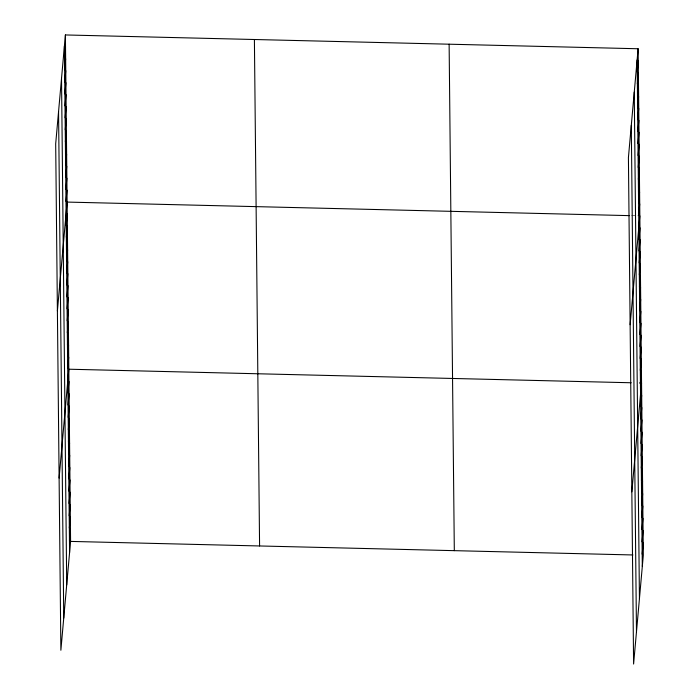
<?xml version="1.0" encoding="UTF-8"?>
<svg xmlns="http://www.w3.org/2000/svg" width="699" height="699" viewBox="0 0 699 699"><rect width="100%" height="100%" fill="white"/><g stroke="black" fill="none" stroke-linecap="round" stroke-linejoin="round"><path stroke-width="0.52" stroke-dasharray="3.5 2.62" d="M631.538 215.685L637.768 215.834"/><path stroke-width="1.05" d="M65.4 34.95L55.684 143.784L60.874 650.245L70.582 541.41L65.4 34.95L638.126 48.755L643.316 555.216L633.6 664.05L628.418 157.59L638.126 48.755M64.518 58.104L65.523 46.885M64.64 70.04L65.645 58.83M64.762 81.975L65.767 70.765M64.885 93.919L65.889 82.7M65.007 105.855L66.012 94.636M65.129 117.79L66.134 106.58M65.252 129.734L66.256 118.515M65.374 141.67L66.379 130.451M65.496 153.605L66.501 142.395M65.619 165.541L66.623 154.33M65.741 177.485L66.746 166.266M65.863 189.42L66.868 178.21M65.986 201.356L66.99 190.145M57.397 310.915L67.113 202.081L629.458 215.633M66.23 225.235L67.235 214.016M66.353 237.171L67.357 225.96M66.475 249.115L67.48 237.896M66.597 261.05L67.602 249.831M66.72 272.986L67.716 261.776M66.842 284.921L67.838 273.711M66.964 296.865L67.96 285.646M67.087 308.801L68.083 297.591M67.209 320.736L68.205 309.526M67.331 332.68L68.327 321.461M67.454 344.616L68.45 333.397M67.576 356.551L68.572 345.341M67.698 368.495L68.694 357.276M59.109 478.055L68.817 369.212L631.171 382.764M67.943 392.733L68.948 381.514M68.074 405.027L69.07 393.817M68.196 417.329L69.201 406.11M68.327 429.632L69.323 418.413M68.45 441.925L69.446 430.715M68.572 454.228L69.577 443.009M68.703 466.53L69.699 455.311M68.825 478.824L69.83 467.614M68.956 491.126L69.952 479.916M69.079 503.429L70.083 492.21M69.201 515.731L70.206 504.512M69.332 528.025L70.328 516.814M69.454 540.327L70.459 529.108M637.252 71.901L638.248 60.691M637.374 83.845L638.37 72.626M637.497 95.78L638.493 84.57M637.619 107.716L638.615 96.506M637.741 119.66L638.737 108.441M637.864 131.595L638.86 120.377M637.986 143.531L638.982 132.321M638.108 155.475L639.104 144.256M638.231 167.411L639.227 156.192M638.353 179.346L639.349 168.136M638.475 191.281L639.471 180.071M638.598 203.226L639.594 192.007M638.72 215.161L639.716 203.942M630.131 324.72L639.838 215.886M638.965 239.041L639.961 227.822M639.087 250.976L640.083 239.757M639.209 262.911L640.205 251.701M639.332 274.847L640.328 263.637M639.454 286.791L640.45 275.572M639.576 298.726L640.572 287.516M639.699 310.662L640.695 299.452M639.821 322.606L640.817 311.387M639.943 334.541L640.939 323.322M640.066 346.477L641.062 335.267M640.188 358.421L641.184 347.202M640.31 370.356L641.306 359.137M640.433 382.292L641.429 371.082M631.844 491.851L641.551 383.017L639.48 382.965M640.677 406.53L641.682 395.319M640.8 418.832L641.804 407.613M640.931 431.134L641.927 419.916M641.053 443.428L642.058 432.218M641.184 455.731L642.18 444.512M641.306 468.033L642.311 456.814M641.437 480.327L642.433 469.116M641.56 492.629L642.564 481.419M641.682 504.931L642.687 493.712M641.813 517.225L642.809 506.015M641.935 529.527L642.94 518.317M642.066 541.83L643.063 530.611M642.189 554.132L643.194 542.913M70.582 541.41L632.927 554.962M637.13 59.965L642.311 566.426M634.255 92.181L639.436 598.641M631.293 125.374L636.474 631.835M449.125 44.194L454.315 550.655M254.401 39.502L259.582 545.963M64.395 46.169L69.585 552.629M61.521 78.384L66.711 584.845M58.559 111.569L63.749 618.03"/></g></svg>
